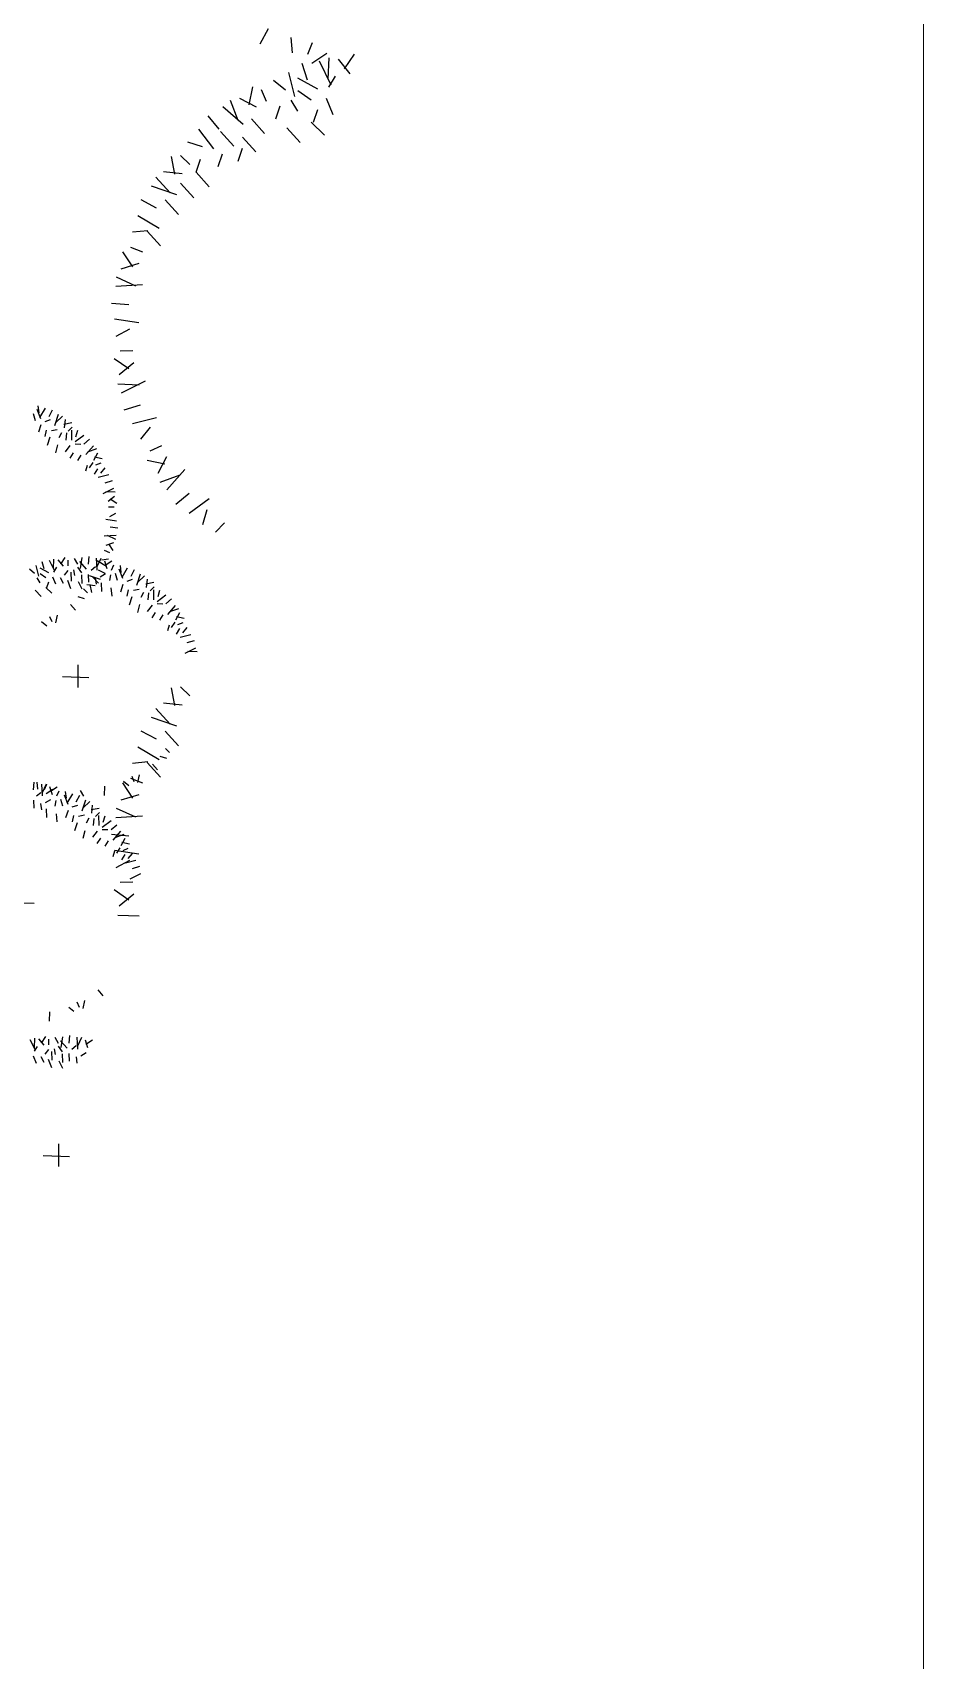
# Model space of a CAD drawing. Header units: millimetres. Extents: x 216896 to 446004, y 63591 to 243769.
# Drawn here: x 397136 to 398583, y 86856 to 89499 of the extents above; entities that cross this region are included whole.
import ezdxf

# ---------------------------------------------------------------- set-up
doc = ezdxf.new("R2010")
doc.units = ezdxf.units.MM
doc.layers.add('green', color=7, linetype='Continuous', true_color=0x45e718)
doc.layers.add('trees', color=7, linetype='Continuous', true_color=0x547000)
doc.layers.add('line pedestr', color=7, linetype='Continuous', lineweight=5, true_color=0x1c1c1c)

msp = doc.modelspace()

# ---------------------------------------------------------------- linework, layer by layer
at = {"layer": 'green'}
for p, q in [((397149.5, 88871.9), (397143.7, 88887.1)), ((397146.6, 88881.9), (397145.5, 88892.8)), ((397148.2, 88874), (397157.3, 88889.2)), ((397162.9, 88875.8), (397168.6, 88886.7)), ((397140.8, 88868.9), (397137.7, 88880)), ((397146.1, 88850.6), (397150.1, 88862.7)), ((397156.4, 88867.8), (397165.1, 88870.8)), ((397166.7, 88852.8), (397176.3, 88854.7)), ((397172.4, 88861.1), (397178.5, 88879.4)), ((397184.9, 88876.3), (397173.8, 88866)), ((397199.7, 88865.3), (397187, 88862.9)), ((397188.9, 88870.8), (397187.6, 88857.5)), ((397194, 88852), (397200.3, 88858.6)), ((397156.7, 88843.5), (397159, 88853.6)), ((397160.5, 88829.2), (397164.9, 88842.7)), ((397173.8, 88816.8), (397177.1, 88829.6)), ((397179.2, 88841.8), (397183.6, 88849.8)), ((397189.5, 88818.5), (397197.4, 88828.6)), ((397190.8, 88837.5), (397191.7, 88849)), ((397200, 88837.3), (397199.7, 88853.6)), ((397205.1, 88834.9), (397219.3, 88845.4)), ((397205.1, 88831.2), (397214.3, 88831)), ((397206.6, 88842.8), (397209.8, 88853.3)), ((397219.3, 88830.9), (397228.8, 88838.8)), ((397222.5, 88813.8), (397235.1, 88828.3)), ((397197, 88808.2), (397202.6, 88816.9)), ((397209.7, 88804.3), (397215.3, 88813)), ((397239.9, 88823), (397225.6, 88817.7)), ((397228.7, 88792.4), (397234.3, 88801.1)), ((397241.4, 88816.4), (397235.1, 88804.5)), ((397249.4, 88807.2), (397236.7, 88809.8)), ((397222.5, 88787.4), (397225.6, 88796.6)), ((397236.6, 88781.9), (397242.2, 88790.6)), ((397238.9, 88797.1), (397247.3, 88800.7)), ((397242.6, 88777), (397259.8, 88781.3)), ((397247.1, 88783.7), (397254.1, 88792.2)), ((397250.6, 88750.8), (397267.9, 88759.4)), ((397254.2, 88767.9), (397266, 88771.6)), ((397270.2, 88752.7), (397255.1, 88753.3)), ((397269.2, 88746), (397258.8, 88737.5)), ((397259.4, 88729.1), (397268.6, 88729.3)), ((397272.9, 88734.5), (397262.3, 88741.7)), ((397255.2, 88709.2), (397272.7, 88706.5)), ((397261.9, 88713.6), (397271.6, 88718.8)), ((397262.4, 88696.3), (397274.7, 88695.2)), ((397252.5, 88681.9), (397271.8, 88683.2)), ((397267.8, 88670.4), (397255, 88666.4)), ((397271.4, 88676.1), (397257.6, 88682.5)), ((397266.9, 88658.2), (397259.8, 88669.1)), ((397170.4, 88644), (397169.8, 88628.9)), ((397177.1, 88643), (397185.6, 88632.6)), ((397188.6, 88646.7), (397181.4, 88636.1)), ((397194, 88633.2), (397193.8, 88642.4)), ((397209.5, 88635.7), (397204.3, 88645.4)), ((397213.9, 88629), (397216.6, 88646.5)), ((397226.8, 88636.2), (397227.9, 88648.5)), ((397241.2, 88626.3), (397239.9, 88645.6)), ((397247, 88645.2), (397240.6, 88631.4)), ((397248.7, 88643.2), (397259.7, 88644.4)), ((397252.4, 88658.5), (397260.9, 88655.1)), ((397139.4, 88620.9), (397130.9, 88627.9)), ((397146.1, 88616.4), (397141.8, 88633.6)), ((397162.6, 88621.6), (397148.4, 88629.6)), ((397157.9, 88613.7), (397148.4, 88620.3)), ((397155.2, 88628.1), (397151.5, 88639.9)), ((397172.3, 88624.4), (397163.7, 88641.7)), ((397170.5, 88623), (397175.3, 88630.9)), ((397188, 88618.1), (397194.1, 88625.7)), ((397199.4, 88608.5), (397198.9, 88622.7)), ((397204.7, 88617.7), (397202.9, 88626.7)), ((397216.3, 88621.8), (397209.6, 88631.3)), ((397223.5, 88627.7), (397212.8, 88640)), ((397216.8, 88604.5), (397216.3, 88618.7)), ((397227.6, 88606.5), (397227.2, 88619.3)), ((397228, 88617.5), (397246.2, 88611.4)), ((397231.4, 88626.2), (397238.5, 88632)), ((397243.1, 88605), (397232.8, 88616.1)), ((397240.8, 88641.7), (397256, 88632.6)), ((397242.6, 88627), (397253.5, 88621.3)), ((397246.1, 88615.6), (397254.5, 88620.7)), ((397252.7, 88641.6), (397256.7, 88628.8)), ((397264.9, 88640.7), (397254, 88633.6)), ((397261.6, 88609.5), (397263.1, 88618.6)), ((397264.6, 88626.2), (397268, 88634.7)), ((397274, 88609.5), (397271, 88620.6)), ((397282.7, 88612.5), (397276.9, 88627.7)), ((397279.9, 88622.5), (397278.7, 88633.5)), ((397281.4, 88614.6), (397290.5, 88629.8)), ((397296.1, 88616.4), (397301.8, 88627.3)), ((397305.6, 88601.8), (397311.7, 88620)), ((397318.1, 88616.9), (397307, 88606.6)), ((397150, 88583.4), (397140.5, 88593.9)), ((397148.4, 88605.8), (397143.6, 88613.7)), ((397167.4, 88588.7), (397157.9, 88597.9)), ((397159.5, 88597.9), (397162.6, 88607.1)), ((397173.7, 88603.2), (397168.9, 88615)), ((397186.4, 88604.5), (397181.6, 88613.7)), ((397198.5, 88596), (397193.2, 88609.2)), ((397216.7, 88595.1), (397210.9, 88607)), ((397218.8, 88595.9), (397225.4, 88589.6)), ((397237.7, 88601), (397224.3, 88602.3)), ((397232.2, 88590.1), (397229.8, 88602.8)), ((397239.9, 88603.4), (397238.6, 88613.7)), ((397248.4, 88591.3), (397247.9, 88605.5)), ((397265.2, 88584.2), (397263.8, 88597.4)), ((397279.3, 88591.2), (397283.3, 88603.4)), ((397289.6, 88608.4), (397298.3, 88611.4)), ((397289.9, 88584.1), (397292.2, 88594.2)), ((397299.9, 88593.5), (397309.5, 88595.3)), ((397312.4, 88582.4), (397316.9, 88590.5)), ((397333, 88606), (397320.3, 88603.6)), ((397322.1, 88611.5), (397320.8, 88598.1)), ((397324, 88578.1), (397324.9, 88589.6)), ((397327.2, 88592.6), (397333.5, 88599.2)), ((397333.2, 88578), (397332.9, 88594.3)), ((397339.9, 88583.4), (397343, 88593.9)), ((397197.7, 88570.6), (397205.6, 88561.1)), ((397209.6, 88583.2), (397220.1, 88580.1)), ((397293.8, 88569.8), (397298.1, 88583.3)), ((397307, 88557.4), (397310.3, 88570.2)), ((397322.8, 88559.1), (397330.7, 88569.2)), ((397338.3, 88575.5), (397352.5, 88586)), ((397338.3, 88571.8), (397347.5, 88571.6)), ((397352.5, 88571.5), (397362, 88579.4)), ((397355.7, 88554.4), (397368.3, 88568.9)), ((397373.1, 88563.6), (397358.8, 88558.3)), ((397150.5, 88542.8), (397159.1, 88535.8)), ((397163.9, 88551), (397167.6, 88542.6)), ((397174, 88540.5), (397176.6, 88553.2)), ((397330.2, 88548.8), (397335.8, 88557.6)), ((397342.9, 88544.9), (397348.5, 88553.6)), ((397355.7, 88528), (397358.8, 88537.2)), ((397361.9, 88533), (397367.5, 88541.7)), ((397374.7, 88557), (397368.3, 88545.2)), ((397382.6, 88547.8), (397369.9, 88550.4)), ((397372.1, 88537.7), (397380.5, 88541.4)), ((397369.8, 88522.5), (397375.4, 88531.2)), ((397375.8, 88517.6), (397393, 88521.9)), ((397380.3, 88524.3), (397387.3, 88532.9)), ((397387.5, 88508.5), (397399.3, 88512.2)), ((397383.8, 88491.5), (397401.1, 88500)), ((397403.4, 88493.3), (397388.3, 88493.9)), ((397210.1, 88435.7), (397210.1, 88472.6)), ((397227.5, 88451.5), (397184.8, 88452.9)), ((397352, 88336.5), (397358.6, 88330.2)), ((397330.9, 88311.2), (397338.9, 88301.7)), ((397342.8, 88323.9), (397353.4, 88320.7)), ((397137.9, 88269.6), (397139, 88281.9)), ((397143.3, 88281.8), (397144.4, 88270.8)), ((397152.3, 88259.7), (397151, 88278.9)), ((397158.1, 88278.5), (397151.7, 88264.7)), ((397158.5, 88278.1), (397155.2, 88269.6)), ((397163.8, 88275), (397167.8, 88262.1)), ((397176, 88274), (397165.1, 88267)), ((397252.7, 88260.3), (397253.3, 88275.5)), ((397283.7, 88283.4), (397292.3, 88276.5)), ((397297.1, 88291.6), (397300.8, 88283.2)), ((397307.2, 88281.1), (397309.9, 88293.8)), ((397138.7, 88239.8), (397138.3, 88252.6)), ((397142.5, 88259.5), (397149.6, 88265.3)), ((397151, 88236.8), (397149.7, 88247.1)), ((397157.2, 88249), (397165.6, 88254)), ((397158.3, 88263.6), (397169.1, 88270.7)), ((397172.7, 88242.9), (397174.2, 88252)), ((397175.7, 88259.5), (397179.1, 88268)), ((397185.1, 88242.8), (397182.1, 88254)), ((397193.8, 88245.8), (397188, 88261)), ((397191, 88255.8), (397189.8, 88266.8)), ((397192.5, 88247.9), (397201.6, 88263.1)), ((397207.2, 88249.7), (397212.9, 88260.7)), ((397213.7, 88268.6), (397218.9, 88258.9)), ((397216.7, 88235.1), (397222.8, 88253.3)), ((397229.2, 88250.3), (397218.1, 88240)), ((397159.5, 88224.7), (397159, 88238.8)), ((397176.3, 88217.5), (397174.9, 88230.7)), ((397190.4, 88224.6), (397194.4, 88236.7)), ((397200.7, 88241.7), (397209.4, 88244.8)), ((397201, 88217.4), (397203.3, 88227.6)), ((397211, 88226.8), (397220.6, 88228.7)), ((397223.5, 88215.7), (397228, 88223.8)), ((397244.1, 88239.3), (397231.4, 88236.9)), ((397233.2, 88244.8), (397231.9, 88231.4)), ((397235.1, 88211.5), (397236, 88223)), ((397238.3, 88226), (397244.6, 88232.6)), ((397244.3, 88211.3), (397244, 88227.6)), ((397249.4, 88208.8), (397263.6, 88219.4)), ((397251, 88216.7), (397254.1, 88227.3)), ((397204.9, 88203.2), (397209.2, 88216.6)), ((397218.1, 88190.7), (397221.4, 88203.6)), ((397233.9, 88192.5), (397241.8, 88202.5)), ((397249.4, 88205.1), (397258.6, 88205)), ((397263.6, 88204.9), (397273.1, 88212.8)), ((397266.8, 88187.7), (397279.4, 88202.2)), ((397284.2, 88197), (397269.9, 88191.7)), ((397241.3, 88182.2), (397246.9, 88190.9)), ((397254, 88178.2), (397259.6, 88186.9)), ((397266.8, 88161.4), (397269.9, 88170.6)), ((397273, 88166.4), (397278.6, 88175.1)), ((397285.8, 88190.4), (397279.4, 88178.5)), ((397293.7, 88181.1), (397281, 88183.8)), ((397283.2, 88171), (397291.6, 88174.7)), ((397280.9, 88155.8), (397286.5, 88164.5)), ((397286.9, 88150.9), (397304.1, 88155.2)), ((397291.4, 88157.7), (397298.4, 88166.2)), ((397298.6, 88141.8), (397310.4, 88145.5)), ((397294.9, 88124.8), (397312.2, 88133.4)), ((397138.6, 88084.9), (397095.9, 88086.2)), ((397242, 87944.5), (397250, 87935.1)), ((397163.8, 87893.6), (397164.4, 87908.8)), ((397194.8, 87916.7), (397203.4, 87909.8)), ((397208.2, 87924.9), (397211.9, 87916.5)), ((397218.3, 87914.5), (397221, 87927.1)), ((397140.9, 87846.5), (397132.4, 87863.7)), ((397139.1, 87866.1), (397138.5, 87850.9)), ((397139.2, 87845), (397144, 87852.9)), ((397145.8, 87865), (397154.3, 87854.6)), ((397157.3, 87868.8), (397150, 87858.1)), ((397162.7, 87855.3), (397162.5, 87864.4)), ((397178.2, 87857.7), (397172.9, 87867.4)), ((397185, 87843.9), (397178.3, 87853.3)), ((397192.2, 87849.7), (397181.5, 87862)), ((397182.6, 87851), (397185.2, 87868.5)), ((397195.5, 87858.3), (397196.6, 87870.6)), ((397200, 87848.2), (397207.2, 87854)), ((397209.9, 87848.4), (397208.5, 87867.6)), ((397215.6, 87867.2), (397209.3, 87853.4)), ((397221.4, 87863.7), (397225.3, 87850.8)), ((397233.5, 87862.7), (397222.7, 87855.7)), ((397142.4, 87825.2), (397137.6, 87837.1)), ((397155, 87826.5), (397150.3, 87835.8)), ((397156.7, 87840.2), (397162.8, 87847.7)), ((397167.2, 87818.1), (397161.9, 87831.3)), ((397168.1, 87830.5), (397167.6, 87844.7)), ((397173.4, 87839.7), (397171.6, 87848.8)), ((397185.3, 87817.1), (397179.6, 87829)), ((397185.5, 87826.6), (397185, 87840.7)), ((397196.2, 87828.6), (397195.8, 87841.3)), ((397208.6, 87825.5), (397207.3, 87835.8)), ((397214.8, 87837.7), (397223.2, 87842.7)), ((397178.8, 87657.8), (397178.8, 87694.7)), ((397196.2, 87673.6), (397153.5, 87674.9))]:
    msp.add_line(p, q, dxfattribs=at)
at = {"layer": 'line pedestr'}
msp.add_line((398583.1, 76231.8), (398583.1, 89806.5), dxfattribs=at)
msp.add_lwpolyline([(398583.1, 76231.8), (398583.1, 149231.8)], dxfattribs=at)
at = {"layer": 'trees'}
for p, q in [((397518.6, 89505.1), (397505.5, 89480.3)), ((397555.5, 89491.2), (397558, 89466.3)), ((397590.1, 89482.8), (397582.5, 89463.5)), ((397589.6, 89449.8), (397614.1, 89466)), ((397658.6, 89464.4), (397642, 89440.2)), ((397582.6, 89422), (397574.2, 89448.8)), ((397621.3, 89413.7), (397601.9, 89452.9)), ((397617.1, 89458.3), (397615.8, 89423.8)), ((397632.3, 89455.9), (397651.7, 89432.3)), ((397493.3, 89410.9), (397487.3, 89382.1)), ((397546.7, 89405.7), (397527.3, 89421.5)), ((397561.9, 89395.5), (397552.1, 89434.6)), ((397599.4, 89407.4), (397567, 89425.4)), ((397617.4, 89410.4), (397628.2, 89428.4)), ((397457.3, 89389.3), (397469.3, 89356.9)), ((397472.3, 89392.9), (397499.3, 89378.5)), ((397516.3, 89387.2), (397507.9, 89406.2)), ((397567, 89371.4), (397556.3, 89389.4)), ((397588.6, 89389.4), (397567, 89404.4)), ((397624.6, 89365.4), (397613.8, 89392.4)), ((397439.4, 89342.5), (397421.4, 89364.1)), ((397478.3, 89349.7), (397445.4, 89378.5)), ((397513.1, 89335.5), (397491.5, 89359.4)), ((397531.1, 89359.4), (397538.3, 89380.4)), ((397592.2, 89353.5), (397599.4, 89374.4)), ((397430.4, 89310.2), (397406.4, 89342.5)), ((397462.8, 89314.5), (397441.2, 89338.5)), ((397570.6, 89320.5), (397549.1, 89344.5)), ((397610.2, 89332.5), (397588.6, 89353.5)), ((397412.4, 89313.8), (397388.4, 89321)), ((397470, 89290.5), (397477.1, 89311.5)), ((397498.7, 89305.5), (397477.1, 89329.5)), ((397361.1, 89298.1), (397366.6, 89269.2)), ((397391.4, 89285), (397376.4, 89299.4)), ((397401.6, 89272.6), (397408.8, 89293.5)), ((397437.6, 89281.5), (397444.8, 89302.5)), ((397336.2, 89264.4), (397359.6, 89239.1)), ((397348.6, 89273.5), (397379.1, 89270.5)), ((397398, 89230.6), (397376.5, 89254.6)), ((397423.2, 89248.6), (397401.6, 89272.6)), ((397337.4, 89214.3), (397312.6, 89227.4)), ((397370.7, 89235.9), (397329.2, 89249.8)), ((397372.9, 89203.6), (397351.3, 89227.6)), ((397341.5, 89181), (397307, 89201.7)), ((397323.5, 89177.4), (397298.6, 89174.9)), ((397344.1, 89152.7), (397322.5, 89176.7)), ((397315.2, 89142.8), (397295.8, 89150.4)), ((397280.1, 89115.8), (397309.3, 89124.7)), ((397282.2, 89143.3), (397298.3, 89118.8)), ((397272, 89102.7), (397303.4, 89088.2)), ((397314.8, 89089.5), (397271.2, 89086.6)), ((397292.3, 89056.9), (397264.4, 89059.4)), ((397308.9, 89027.6), (397269, 89033.6)), ((397293.6, 89017.5), (397271.6, 89005.6)), ((397268.4, 88970.1), (397292.7, 88953.6)), ((397277, 88943.9), (397300.6, 88963.3)), ((397299.1, 88982.3), (397278.4, 88981.9)), ((397274.6, 88928.7), (397309.1, 88927.4)), ((397319.2, 88932.9), (397280, 88913.5)), ((397310.9, 88894.2), (397284.1, 88885.8)), ((397337.4, 88873.5), (397298.3, 88863.7)), ((397327.2, 88858.2), (397311.4, 88838.8)), ((397345.7, 88827.9), (397326.7, 88819.5)), ((397322, 88804.9), (397350.8, 88798.9)), ((397340, 88783.9), (397354.4, 88810.9)), ((397343.6, 88768.9), (397376, 88780.9)), ((397383.2, 88789.9), (397354.4, 88756.9)), ((397390.4, 88750.9), (397368.8, 88733)), ((397422.7, 88742), (397390.4, 88718)), ((397419.1, 88724), (397411.9, 88700)), ((397447.9, 88703), (397433.5, 88688)), ((397361.1, 88435.3), (397366.6, 88406.5)), ((397391.4, 88422.2), (397376.4, 88436.6)), ((397348.6, 88410.7), (397379.1, 88407.7)), ((397370.7, 88373.1), (397329.2, 88387.1)), ((397336.2, 88401.6), (397359.6, 88376.3)), ((397337.4, 88351.6), (397312.6, 88364.6)), ((397372.9, 88340.9), (397351.3, 88364.8)), ((397341.5, 88318.2), (397307, 88339)), ((397323.5, 88314.7), (397298.6, 88312.1)), ((397344.1, 88289.9), (397322.5, 88313.9)), ((397282.2, 88280.6), (397298.3, 88256)), ((397315.2, 88280.1), (397295.8, 88287.6)), ((397280.1, 88253), (397309.3, 88261.9)), ((397314.8, 88226.8), (397271.2, 88223.8)), ((397272, 88239.9), (397303.4, 88225.5)), ((397292.3, 88194.1), (397264.4, 88196.7)), ((397308.9, 88164.9), (397269, 88170.8)), ((397293.6, 88154.7), (397271.6, 88142.8)), ((397299.1, 88119.5), (397278.4, 88119.1)), ((397268.4, 88107.4), (397292.7, 88090.8)), ((397277, 88081.1), (397300.6, 88100.5)), ((397274.6, 88065.9), (397309.1, 88064.6))]:
    msp.add_line(p, q, dxfattribs=at)

doc.saveas('drawing.dxf')
